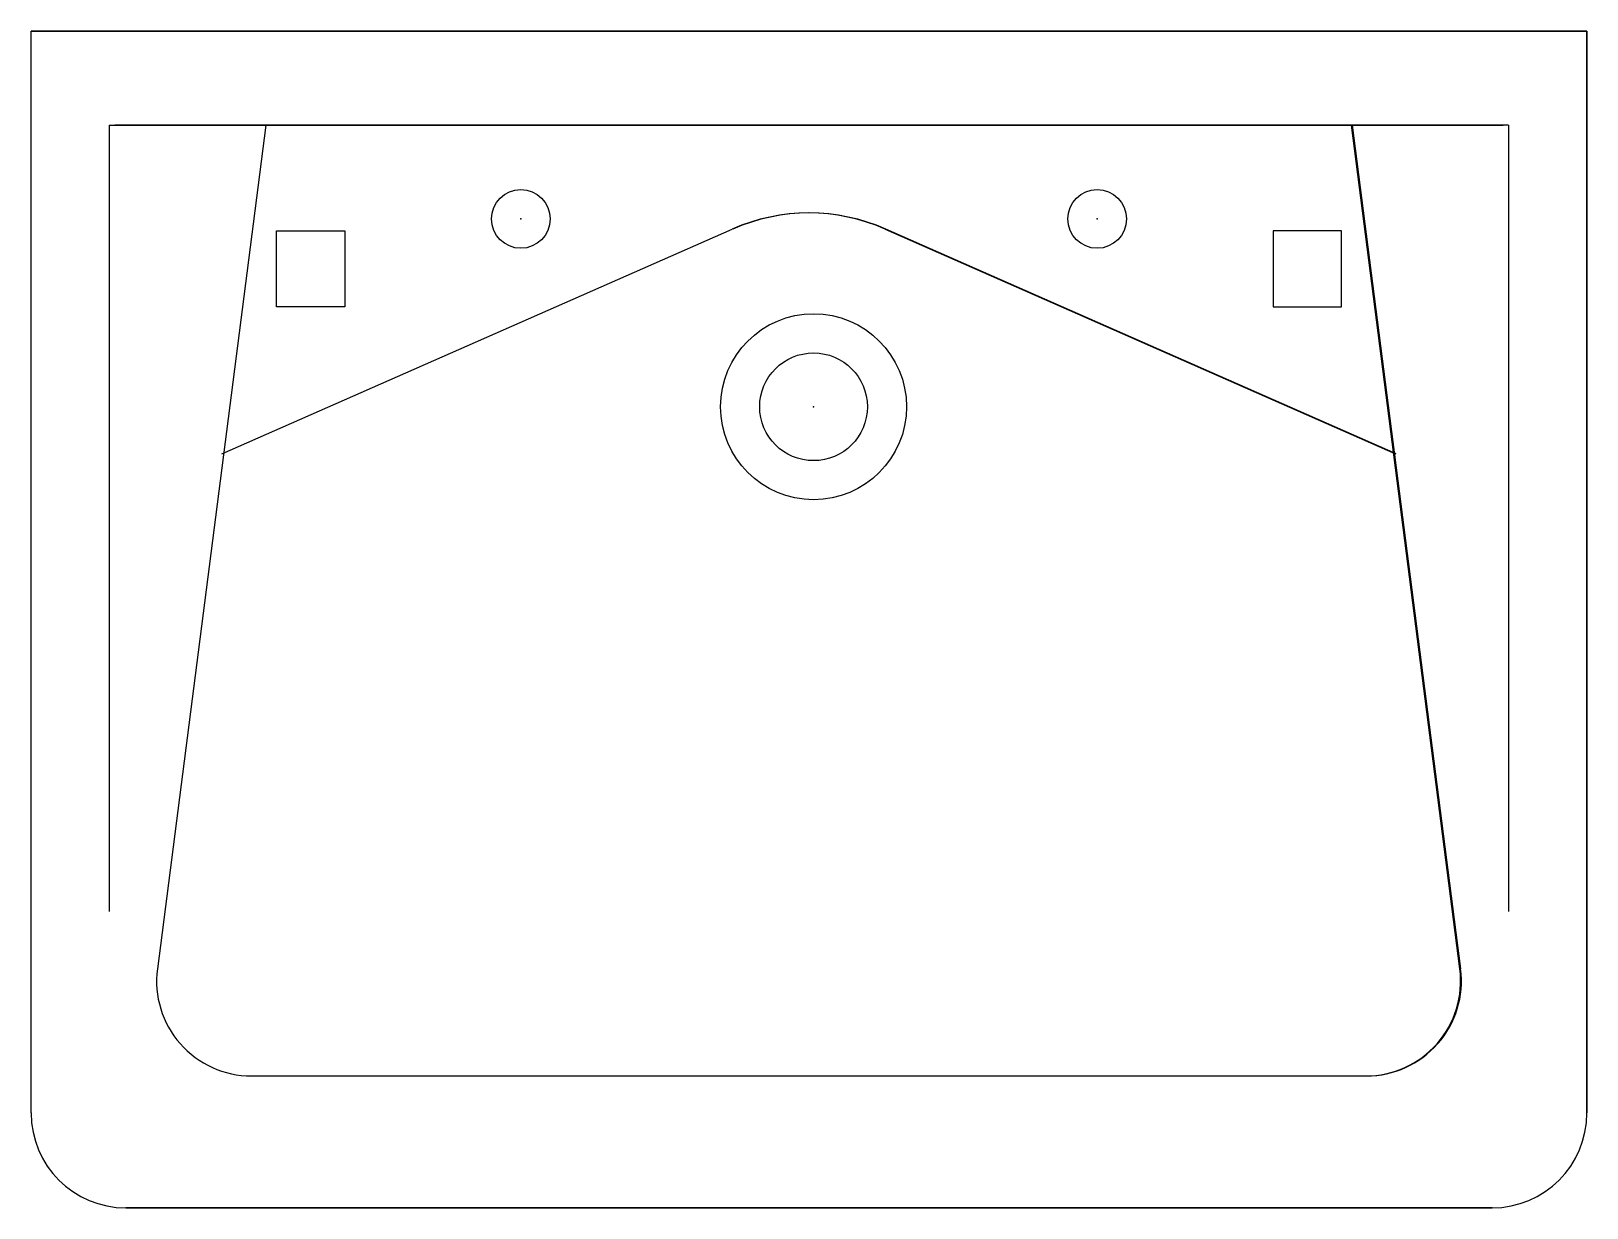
# Model space of a CAD drawing. Header units: millimetres. Extents: x 2 to 412, y 0 to 310.
import ezdxf

# ---------------------------------------------------------------- set-up
doc = ezdxf.new("R2010")
doc.units = ezdxf.units.MM
doc.layers.add('LVTRY_洁具', color=6, linetype='Continuous')

msp = doc.modelspace()

# ---------------------------------------------------------------- linework, layer by layer
at = {"layer": 'LVTRY_洁具', "color": 6}
for p, q in [((1.71, 25), (1.71, 310)), ((411.71, 310), (1.71, 310)), ((1.71, 310), (411.71, 310)), ((411.71, 310), (411.71, 245)), ((411.71, 25), (411.71, 310)), ((411.71, 310), (411.71, 25)), ((22.32, 285.26), (389.61, 285.26)), ((22.32, 285.26), (22.32, 78.05)), ((391.09, 285.26), (23.81, 285.26)), ((63.58, 285.26), (34.98, 62.96)), ((205.96, 285.26), (335.96, 285.26)), ((378.24, 62.95), (349.66, 285.26)), ((349.84, 285.26), (378.44, 62.96)), ((391.09, 285.26), (391.09, 78.05)), ((51.97, 198.67), (186.47, 257.86)), ((66.34, 237.34), (66.34, 257.42)), ((66.34, 257.42), (84.37, 257.42)), ((84.37, 257.42), (84.37, 237.34)), ((226.74, 257.86), (361.24, 198.67)), ((361.45, 198.67), (226.95, 257.86)), ((329.04, 257.42), (329.04, 237.34)), ((347.07, 257.42), (329.04, 257.42)), ((347.07, 237.34), (347.07, 257.42)), ((84.37, 237.34), (66.34, 237.34)), ((329.04, 237.34), (347.07, 237.34)), ((59.77, 34.77), (353.44, 34.77)), ((26.71, 0), (386.71, 0)), ((386.71, 0), (26.71, 0))]:
    msp.add_line(p, q, dxfattribs=at)
for centre, radius in [((130.77, 260.52), 7.73), ((282.64, 260.52), 7.73), ((207.91, 211.04), 24.5), ((207.91, 211.04), 14.19)]:
    msp.add_circle(centre, radius, dxfattribs=at)
for centre, radius, start, end in [((206.6, 212.09), 50, 66.2486, 113.7514), ((206.81, 212.09), 50, 66.2486, 113.7514), ((59.77, 59.77), 25, 172.6692, 270), ((353.44, 59.77), 25, 270, 7.3257), ((353.64, 59.77), 25, 270, 7.3308), ((26.71, 25), 25, 180, 270), ((386.71, 25), 25, 270, 0), ((386.71, 25), 25, 270, 0)]:
    msp.add_arc(centre, radius, start, end, dxfattribs=at)
for p in [(130.77, 260.52), (282.64, 260.52), (207.91, 211.04)]:
    msp.add_point(p, dxfattribs=at)

doc.saveas('drawing.dxf')
